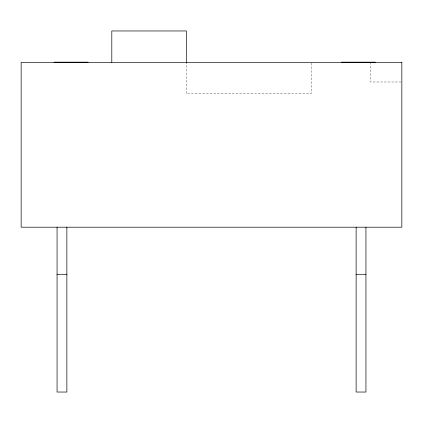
<?xml version="1.0" encoding="UTF-8"?>
<svg xmlns="http://www.w3.org/2000/svg" width="423" height="423" viewBox="0 0 423 423"><rect width="100%" height="100%" fill="white"/><g stroke="black" fill="none" stroke-linecap="round" stroke-linejoin="round"><path stroke-width="0.32" stroke-dasharray="2.12 1.59" d="M401.194 81.983L370.453 81.983L370.453 63.016M311.191 63.016L311.191 93.758L186.379 93.758L186.379 63.016"/><path stroke-width="0.63" d="M54.075 62.165L88.111 62.165M341.409 62.165L375.444 62.165M57.063 274.294L66.871 274.294M356.129 274.294L365.937 274.294M365.937 227.199L365.937 392.036L356.129 392.036L356.129 227.199M186.379 62.361L186.379 30.964L111.809 30.964L111.809 62.361M66.871 227.199L66.871 392.036L57.063 392.036L57.063 227.199M401.85 62.361L21.15 62.361L21.15 227.199L401.85 227.199L401.85 62.361"/></g></svg>
